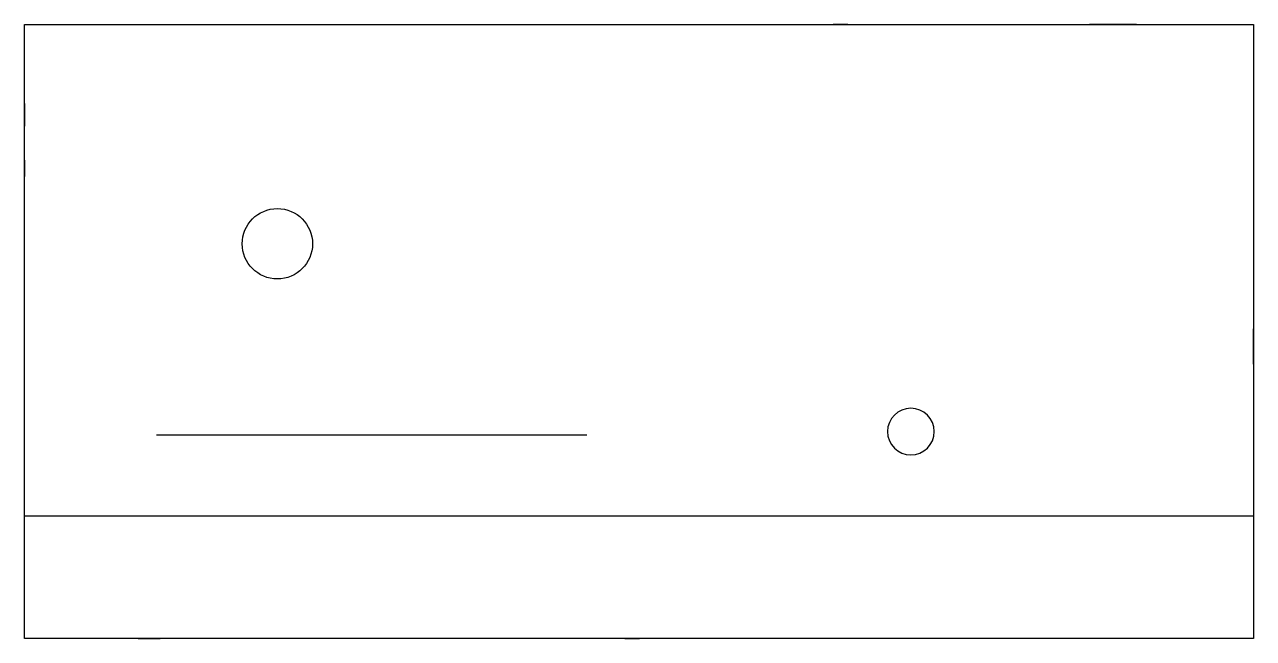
# Model space of a CAD drawing. Header units: millimetres. Extents: x 0 to 500, y 0 to 250.
import ezdxf

# ---------------------------------------------------------------- set-up
doc = ezdxf.new("R2010")
doc.units = ezdxf.units.MM
for name, color, linetype in [('BORDER', 7, 'Continuous'), ('SAW', 7, 'Continuous'), ('STT30', 7, 'Continuous')]:
    doc.layers.add(name, color=color, linetype=linetype)

msp = doc.modelspace()

# ---------------------------------------------------------------- linework, layer by layer
at = {"extrusion": (0, 1, 0)}
msp.add_circle((-331.99, 9.92, 250), 3, dxfattribs=at)
at = {"extrusion": (-1, 0, 0)}
for centre, radius in [((-213.29, 15.87), 4.61), ((-191.45, 11.37), 3.38)]:
    msp.add_circle(centre, radius, dxfattribs=at)
at = {"extrusion": (0, -1, 0)}
for centre, radius in [((50.72, 16.4), 4.5), ((247.26, 7.03), 3)]:
    msp.add_circle(centre, radius, dxfattribs=at)
at = {"layer": 'BORDER'}
msp.add_lwpolyline([(0, 250), (500, 250), (500, 0), (0, 0)], close=True, dxfattribs=at)
at = {"layer": 'SAW'}
msp.add_line((0, 50, 25), (500, 50, 25), dxfattribs=at)
at = {"layer": 'STT30'}
msp.add_line((53.71, 82.95, 25), (228.8, 82.95, 10), dxfattribs=at)
at = {"layer": 'STT30', "extrusion": (0, 1, 0)}
msp.add_circle((-442.87, 12.16, 250), 9.6, dxfattribs=at)
at = {"layer": 'STT30'}
msp.add_circle((102.86, 160.73, 25), 14.32, dxfattribs=at)
at = {"layer": 'STT30', "extrusion": (1, 0, 0)}
msp.add_circle((118.84, 15.41, 500), 7.19, dxfattribs=at)
at = {"layer": 'STT30', "extrusion": (0, 0, -1)}
msp.add_circle((-360.63, 84.24), 9.51, dxfattribs=at)

doc.saveas('drawing.dxf')
